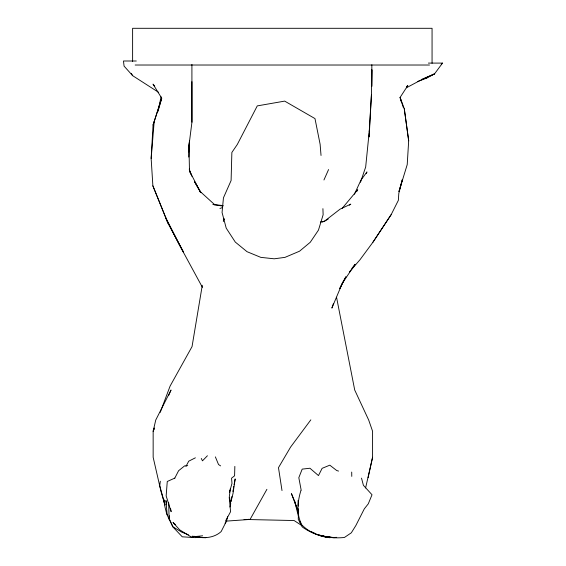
<?xml version="1.0" encoding="UTF-8"?>
<svg xmlns="http://www.w3.org/2000/svg" width="566" height="566" viewBox="0 0 566 566"><rect width="100%" height="100%" fill="white"/><g stroke="black" fill="none" stroke-linecap="round" stroke-linejoin="round"><path stroke-width="0.85" d="M188.754 151.921L188.931 145.844L191.931 122.228L191.909 64.446M371.777 86.435L371.848 64.743M371.77 86.308L371.848 69.682L371.43 94.869L369.124 136.986M369.244 136.356L369.315 132.826M234.848 466.391L234.586 475.808L231.551 478.192L231.982 483.399L229.534 492.215M298.501 513.277L298.247 519.213L302.166 526.868C314.307 535.684 329.61 539.023 344.425 537.474L351.316 532.811L355.851 525.538L364.306 508.855L368.275 503.839L372.025 494.762L363.407 485.324L361.511 478.128M188.768 157.065L189.511 140.439L188.931 145.844L189.483 170.967L190.799 174.038M202.43 287.379L178.729 243.698L165.704 217.882L183.525 252.245L167.982 223.209L152.877 185.832L151.15 158.473L153.061 124.973L161.699 98.18L153.025 84.129L154.744 86.152M369.209 131.828L371.43 94.869M406.515 86.598L407.817 85.523L400.084 97.444L404.273 108.693L408.68 140.8L407.216 164.614L398.945 191.619L402.348 179.627L398.804 193.423L398.358 200.329L391.184 214.599L372.959 242.191L359.955 259.787L349.321 272.027M151.15 158.473L154.164 121.732L161.699 98.18L157.985 111.509L161.062 96.828M169.397 515.725L169.1 519.213L173.019 526.868L181.488 532.005L188.428 534.799M369.372 130.18L365.671 167.027L360.5 182.259M230.348 488.536L229.244 497.521L230.581 511.699L225.565 520.968M160.334 481.234L159.732 485.777L165.039 504.943M202.288 285.271L192.044 346.611L170.09 386.097L160.235 412.373M231.926 496.502L230.999 501.526L232.987 493.63L235.173 478.907L234.091 484.772M232.852 491.472L233.164 489.795M233.468 488.118L233.779 486.449M336.537 297.242L354.712 390.016L368.692 420.057L372.584 431.257L372.584 457.271L365.594 487.949M368.105 477.704L372.584 457.271M229.952 507.016L230.723 503.775L229.548 497.394M300.935 490.453C297.504 501.596 296.174 514.161 301.812 524.852C310.791 534.042 324.049 538.266 336.664 537.339M229.421 492.335L229.796 490.821M227.631 516.744L226.633 520.819L221.157 531.566C213.969 538.16 203.244 538.818 194.188 536.342M224.108 218.886L223.315 221.292L224.094 218.936M153.061 124.973L154.164 121.732M333.501 303.376L331.881 308.102L342.423 283.042L345.812 276.901M154.384 427.974L153.153 431.257L153.153 457.271L160.977 491.359L164.89 504.844M154.207 428.83L153.153 431.257L155.742 420.057L171.031 390.016L168.576 395.676M323.95 179.974L328.577 169.552M354.401 194.272L360.924 180.144L366.966 171.937L366.223 173.529M339.699 288.497L342.423 283.042L355.165 264.251L351.932 268.39M174.682 478.348L178.594 470.735L184.629 465.875L187.728 465.613M339.826 288.54L345.868 276.923M185.973 466.405L188.711 461.191L195.383 457.816M356.898 191.287L357.733 189.73L342.225 208.281M225.042 523.21L226.506 521.102L250.073 519.425L266.897 489.328M372.959 242.191L391.184 214.599M428.391 63.095L442.52 63.095L434.532 73.877L426.495 78.179L417.432 81.589M310.84 419.838L290.613 447.048L278.479 467.658L282.002 490.566M207.418 455.75L202.479 460.837L201.284 458.453M426.495 78.179L427.783 76.976M441.239 64.305L442.52 63.095M349.342 205.154L350.786 204.142L340.039 209.172L324.544 221.179L322.111 222.141M328.238 219.035L324.544 221.179L320.413 222.006M406.374 87.801L419.915 80.577L434.532 73.877L421.875 79.297M174.852 478.086L167.267 481.482L166.156 495.929L171.151 511.685L170.536 508.346M219.933 208.479L222.36 207.595M335.1 537.403L333.395 537.7L323.71 536.419M199.303 537.035L195.298 537.65L182.259 536.809L172.764 526.797L169.793 519.885M202.649 535.811L191.195 536.95L179.663 529.833L173.019 522.453L175.46 524.625M332.617 537.424C327.657 537.969 322.57 536.688 318.021 534.764M333.487 537.417L329.136 537.65L336.133 537.417M192.263 536.172L200.923 537.417M332.659 537.417L326.667 537.155L335.037 537.658L326.844 536.83M244.031 519.447L294.087 520.529L302.244 525.828M136.3 61.001L123.48 61.001L124.074 66.116L132.677 75.695L158.664 92.378M135.161 65.019L429.509 65.019M199.331 537.495L205.89 537.658L197.513 537.155L199.331 537.495L194.265 536.306M248.318 519.312L250.073 519.425M214.564 204.68L223.153 205.578M212.844 204.496L222.926 206.116M326.709 536.504L330.084 537.297M338.553 471.075L336.763 470.565L329.808 465.174L322.118 468.33L318.474 475.582L309.935 468.238L302.194 469.122L298.82 477.683L301.176 490.198M323.037 535.79L326.023 536.702M315.892 533.795L311.144 531.608M318.34 534.707L323.236 536.54L320.123 535.224M322.726 535.655L325.033 536.618M220.599 465.889L218.526 464.537L215.377 456.882M214.825 204.814L199.522 190.926L200.272 191.966M167.692 515.414L166.793 514.169L165.01 507.207L163.687 499.254L164.338 501.731M131.298 73.488L132.677 75.695M299.711 521.484L300.815 523.302M194.485 181.587L200.923 192.582M194.428 181.566L200.647 192.49L189.483 170.967M294.737 501.526L291.448 493.63L297.858 510.617L294.737 501.526L298.466 516.496M152.877 185.832L167.982 223.209M189.228 169.078L191.881 176.259M401.202 101.54L400.084 97.444L403.431 107.844M298.593 503.004L298.176 500.493L298.19 506.209M166.637 504.674L165.944 500.493L167.154 514.933L169.1 519.213L168.703 502.757M408.68 140.8L404.273 108.693M321.035 155.473L320.115 144.252L314.986 118.591L284.677 101.109L257.268 105.899L237.295 144.486L231.869 152.445L231.098 180.526L223.45 197.817L222.063 212.498L226.209 228.133L235.272 242.057L247.009 251.686L260.799 257.36L274.22 258.804L285.002 257.36L299.555 251.191L310.267 242.262L318.467 230.107L323.129 214.769L322.917 208.663M298.36 508.827L298.586 512.315M351.705 472.079L351.776 476.388M191.909 81.667L191.931 122.228M432.063 63.272L432.063 28.3L132.614 28.3L132.614 61.524"/></g></svg>
